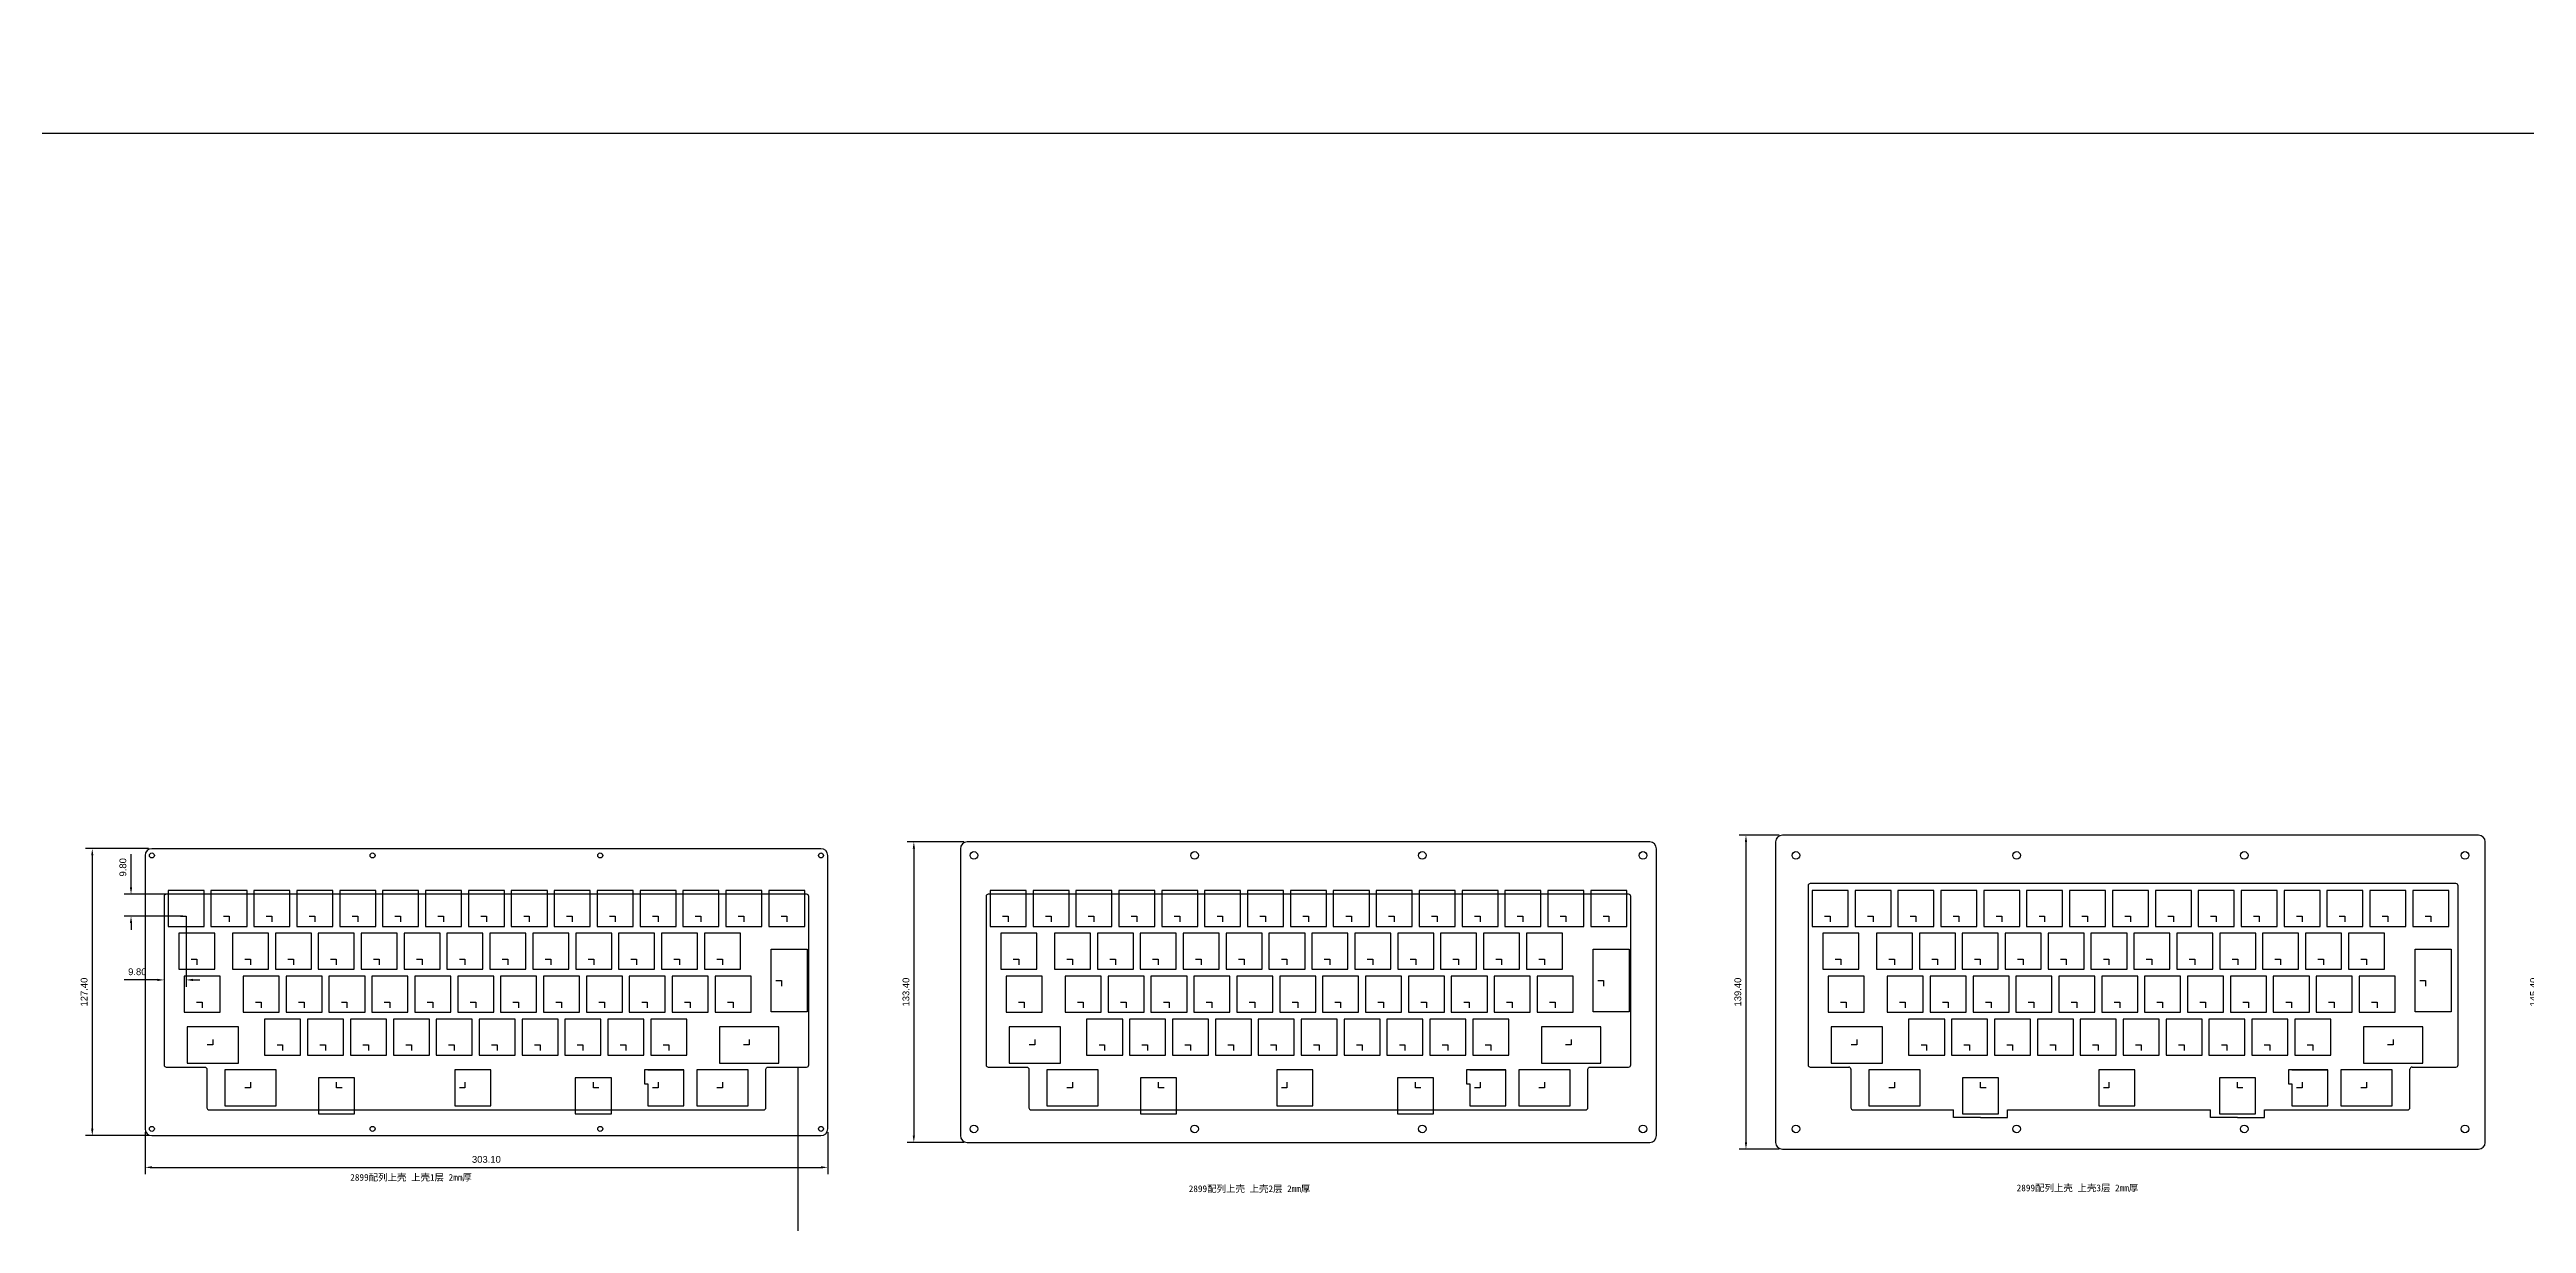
# Model space of a CAD drawing. Header units: millimetres. Extents: x -7565 to 5748, y -10126 to 3805.
# Drawn here: x -4769 to -3669, y -1923 to -1402 of the extents above; entities that cross this region are included whole.
import ezdxf

# ---------------------------------------------------------------- set-up
doc = ezdxf.new("R2010")
doc.units = ezdxf.units.MM
doc.layers.get('Defpoints').update_dxf_attribs({"color": 3})
doc.layers.add('View Port', color=1, linetype='Continuous', plot=False)
doc.styles.add('Notes', font='arial.ttf', dxfattribs={"height": 3})
doc.styles.get("Standard").update_dxf_attribs({"font": 'arial.ttf'})
doc.dimstyles.new('Civil-Metric', dxfattribs={"dimtxt": 3, "dimasz": 3, "dimexe": 3, "dimexo": 1.5, "dimgap": 2, "dimtad": 1, "dimzin": 3, "dimdsep": 46, "dimtxsty": 'Standard', "dimcen": 3, "dimazin": 2, "dimtfac": 1, "dimtofl": 0, "dimtmove": 0, "dimatfit": 3, "dimfxl": 1, "dimfrac": 1, "dimtolj": 1, "dimtzin": 0, "dimarcsym": 0})
doc.dimstyles.new('ISO-25', dxfattribs={"dimtxt": 2.5, "dimasz": 2.5, "dimexe": 1.25, "dimexo": 0.625, "dimtad": 1, "dimtxsty": 'Standard', "dimcen": 2.5, "dimadec": 0, "dimazin": 0, "dimtfac": 1, "dimtmove": 0, "dimatfit": 3, "dimfxl": 1, "dimarcsym": 0})

# ---------------------------------------------------------------- blocks, each defined once
blk = doc.blocks.new('*D64')
at = {"layer": 'Defpoints', "color": 0, "lineweight": -2, "transparency": 16777216}
for p, q in [((767, 537.5), (767, 579.8)), ((769.5, 578.5), (1066.9, 578.5)), ((1069.4, 537.5), (1069.4, 579.8)), ((-4724.8, -1756.8), (-4752.8, -1756.8)), ((-4749.8, -1759.8), (-4749.8, -1881.2)), ((-4724.8, -1884.2), (-4752.8, -1884.2))]:
    blk.add_line(p, q, dxfattribs=at)
at = {"layer": 'Defpoints', "color": 0, "transparency": 16777216}
for p in [(1069.4, 578.5), (767, 536.9), (1069.4, 536.9), (-4723.3, -1756.8), (-4749.8, -1884.2), (-4723.3, -1884.2)]:
    blk.add_point(p, dxfattribs=at)
for points in [[(769.5, 578.9), (769.5, 578.1), (767, 578.5)], [(1066.9, 578.9), (1066.9, 578.1), (1069.4, 578.5)], [(-4750.3, -1759.8), (-4749.3, -1759.8), (-4749.8, -1756.8)], [(-4750.3, -1881.2), (-4749.3, -1881.2), (-4749.8, -1884.2)]]:
    blk.add_solid(points, dxfattribs=at)
at = {"layer": 'Defpoints', "color": 0, "transparency": 16777216, "insert": (918.2, 580.6), "char_height": 2.5, "attachment_point": 5}
blk.add_mtext('302,34', dxfattribs=at)
at = {"layer": 'Defpoints', "color": 0, "transparency": 16777216, "insert": (-4753.4, -1820.5), "char_height": 3, "attachment_point": 5, "rotation": 90}
blk.add_mtext('\\A1;127.40', dxfattribs=at)
blk = doc.blocks.new('*D67')
at = {"layer": 'Defpoints', "color": 0, "lineweight": -2, "transparency": 16777216}
for p, q in [((-4362.8, -1753.8), (-4388, -1753.8)), ((-4385, -1756.8), (-4385, -1884.2)), ((-4362.8, -1887.2), (-4388, -1887.2))]:
    blk.add_line(p, q, dxfattribs=at)
at = {"layer": 'Defpoints', "color": 0, "transparency": 16777216}
for p in [(-4361.3, -1753.8), (-4385, -1887.2), (-4361.3, -1887.2)]:
    blk.add_point(p, dxfattribs=at)
for points in [[(-4385.5, -1756.8), (-4384.5, -1756.8), (-4385, -1753.8)], [(-4385.5, -1884.2), (-4384.5, -1884.2), (-4385, -1887.2)]]:
    blk.add_solid(points, dxfattribs=at)
at = {"layer": 'Defpoints', "color": 0, "transparency": 16777216, "insert": (-4388.5, -1820.5), "char_height": 3, "attachment_point": 5, "rotation": 90}
blk.add_mtext('\\A1;133.40', dxfattribs=at)
blk = doc.blocks.new('*D68')
at = {"layer": 'Defpoints', "color": 0, "lineweight": -2, "transparency": 16777216}
for p, q in [((-4000.8, -1750.8), (-4018.5, -1750.8)), ((-4015.5, -1753.8), (-4015.5, -1887.2)), ((-4000.8, -1890.2), (-4018.5, -1890.2)), ((-6875.7, -3207.1), (-6875.7, -3164.9)), ((-6873.2, -3166.1), (-6571.1, -3166.1)), ((-6568.6, -3207.1), (-6568.6, -3164.9))]:
    blk.add_line(p, q, dxfattribs=at)
at = {"layer": 'Defpoints', "color": 0, "transparency": 16777216}
for p in [(-3999.3, -1750.8), (-4015.5, -1890.2), (-3999.3, -1890.2), (-6568.6, -3166.1), (-6875.7, -3207.7), (-6568.6, -3207.7)]:
    blk.add_point(p, dxfattribs=at)
for points in [[(-4016, -1753.8), (-4015, -1753.8), (-4015.5, -1750.8)], [(-4016, -1887.2), (-4015, -1887.2), (-4015.5, -1890.2)], [(-6873.2, -3165.7), (-6873.2, -3166.6), (-6875.7, -3166.1)], [(-6571.1, -3165.7), (-6571.1, -3166.6), (-6568.6, -3166.1)]]:
    blk.add_solid(points, dxfattribs=at)
at = {"layer": 'Defpoints', "color": 0, "transparency": 16777216, "insert": (-4019.1, -1820.5), "char_height": 3, "attachment_point": 5, "rotation": 90}
blk.add_mtext('\\A1;139.40', dxfattribs=at)
at = {"layer": 'Defpoints', "color": 0, "transparency": 16777216, "insert": (-6722.1, -3164), "char_height": 2.5, "attachment_point": 5}
blk.add_mtext('307,1', dxfattribs=at)
blk = doc.blocks.new('*D71')
at = {"layer": 'Defpoints', "color": 0, "lineweight": -2, "transparency": 16777216}
for p, q in [((-3638.8, -1747.8), (-3665.3, -1747.8)), ((-3662.3, -1750.8), (-3662.3, -1890.2)), ((-3638.8, -1893.2), (-3665.3, -1893.2)), ((-6278.6, -3737.6), (-6278.6, -3695.4)), ((-5976.3, -3737.6), (-5976.3, -3695.4)), ((-6276.1, -3696.6), (-5978.8, -3696.6))]:
    blk.add_line(p, q, dxfattribs=at)
at = {"layer": 'Defpoints', "color": 0, "transparency": 16777216}
for p in [(-3637.3, -1747.8), (-3662.3, -1893.2), (-3637.3, -1893.2), (-5976.3, -3696.6), (-6278.6, -3738.2), (-5976.3, -3738.2)]:
    blk.add_point(p, dxfattribs=at)
for points in [[(-3662.8, -1750.8), (-3661.8, -1750.8), (-3662.3, -1747.8)], [(-3662.8, -1890.2), (-3661.8, -1890.2), (-3662.3, -1893.2)], [(-6276.1, -3696.2), (-6276.1, -3697.1), (-6278.6, -3696.6)], [(-5978.8, -3696.2), (-5978.8, -3697.1), (-5976.3, -3696.6)]]:
    blk.add_solid(points, dxfattribs=at)
at = {"layer": 'Defpoints', "color": 0, "transparency": 16777216, "insert": (-3665.8, -1820.5), "char_height": 3, "attachment_point": 5, "rotation": 90}
blk.add_mtext('\\A1;145.40', dxfattribs=at)
at = {"layer": 'Defpoints', "color": 0, "transparency": 16777216, "insert": (-6127.4, -3694.5), "char_height": 2.5, "attachment_point": 5}
blk.add_mtext('302,34', dxfattribs=at)
blk = doc.blocks.new('*D75')
at = {"layer": 'Defpoints', "color": 0, "lineweight": -2, "transparency": 16777216}
for p, q in [((-4732.6, -1774), (-4732.6, -1759.2)), ((-4709.6, -1777), (-4735.6, -1777)), ((-4709.6, -1786.8), (-4735.6, -1786.8)), ((-4732.6, -1789.8), (-4732.6, -1792.8))]:
    blk.add_line(p, q, dxfattribs=at)
at = {"layer": 'Defpoints', "color": 0, "transparency": 16777216}
for p in [(-4732.6, -1777), (-4708.1, -1777), (-4708.1, -1786.8)]:
    blk.add_point(p, dxfattribs=at)
for points in [[(-4733.1, -1774), (-4732.1, -1774), (-4732.6, -1777)], [(-4733.1, -1789.8), (-4732.1, -1789.8), (-4732.6, -1786.8)]]:
    blk.add_solid(points, dxfattribs=at)
at = {"layer": 'Defpoints', "color": 0, "transparency": 16777216, "insert": (-4736.2, -1765.1), "char_height": 3, "attachment_point": 5, "rotation": 90}
blk.add_mtext('\\A1;9.80', dxfattribs=at)
blk = doc.blocks.new('*D76')
at = {"layer": 'Defpoints', "color": 0, "lineweight": -2, "transparency": 16777216}
for p, q in [((-4717.9, -1788.3), (-4717.9, -1818.1)), ((-4708.1, -1788.3), (-4708.1, -1818.1)), ((-4720.9, -1815.1), (-4735.7, -1815.1)), ((-4705.1, -1815.1), (-4702.1, -1815.1))]:
    blk.add_line(p, q, dxfattribs=at)
at = {"layer": 'Defpoints', "color": 0, "transparency": 16777216}
for p in [(-4717.9, -1786.8), (-4708.1, -1786.8), (-4717.9, -1815.1)]:
    blk.add_point(p, dxfattribs=at)
for points in [[(-4720.9, -1814.6), (-4720.9, -1815.6), (-4717.9, -1815.1)], [(-4705.1, -1814.6), (-4705.1, -1815.6), (-4708.1, -1815.1)]]:
    blk.add_solid(points, dxfattribs=at)
at = {"layer": 'Defpoints', "color": 0, "transparency": 16777216, "insert": (-4729.8, -1811.5), "char_height": 3, "attachment_point": 5}
blk.add_mtext('\\A1;9.80', dxfattribs=at)
blk = doc.blocks.new('*D88')
at = {"layer": 'Defpoints', "color": 0, "lineweight": -2, "transparency": 16777216}
for p, q in [((-4726.3, -1882.7), (-4726.3, -1901.3)), ((-4423.2, -1882.7), (-4423.2, -1901.3)), ((-4723.3, -1898.3), (-4426.2, -1898.3))]:
    blk.add_line(p, q, dxfattribs=at)
at = {"layer": 'Defpoints', "color": 0, "transparency": 16777216}
for p in [(-4726.3, -1881.2), (-4423.2, -1881.2), (-4423.2, -1898.3)]:
    blk.add_point(p, dxfattribs=at)
for points in [[(-4723.3, -1897.8), (-4723.3, -1898.8), (-4726.3, -1898.3)], [(-4426.2, -1897.8), (-4426.2, -1898.8), (-4423.2, -1898.3)]]:
    blk.add_solid(points, dxfattribs=at)
at = {"layer": 'Defpoints', "color": 0, "transparency": 16777216, "insert": (-4574.8, -1894.8), "char_height": 3, "attachment_point": 5}
blk.add_mtext('\\A1;303.10', dxfattribs=at)

msp = doc.modelspace()

# ---------------------------------------------------------------- linework, layer by layer
for p, q in [((-3987.934, -1773.331), (-3987.934, -1852.781)), ((-3700.315, -1772.331), (-3986.934, -1772.331)), ((-3699.315, -1852.781), (-3699.315, -1773.331)), ((-3986.934, -1853.781), (-3969.884, -1853.781)), ((-3968.884, -1854.781), (-3968.884, -1871.831)), ((-3720.684, -1871.831), (-3720.684, -1854.781)), ((-3719.684, -1853.781), (-3700.315, -1853.781)), ((-3967.884, -1872.831), (-3923.309, -1872.831)), ((-3923.309, -1876.131), (-3923.309, -1872.831)), ((-3911.309, -1876.131), (-3923.309, -1876.131)), ((-3911.309, -1876.131), (-3899.309, -1876.131)), ((-3899.309, -1876.131), (-3899.309, -1872.831)), ((-3899.309, -1872.831), (-3809.309, -1872.831)), ((-3809.309, -1876.131), (-3809.309, -1872.831)), ((-3797.309, -1876.131), (-3809.309, -1876.131)), ((-3797.309, -1876.131), (-3785.309, -1876.131)), ((-3785.309, -1872.831), (-3721.684, -1872.831)), ((-3785.309, -1876.131), (-3785.309, -1872.831))]:
    msp.add_line(p, q)
msp.add_lwpolyline([(-5037.987, -1439.21), (-2070.065, -1439.21), (-2070.065, -2330.573), (-5037.987, -2330.573)], close=True)
for points in [[(-4726.334, -1759.831), (-4726.334, -1881.231, 0.41421356), (-4723.334, -1884.231), (-4426.234, -1884.231, 0.41421356), (-4423.234, -1881.231), (-4423.234, -1759.831, 0.41421356), (-4426.234, -1756.831), (-4723.334, -1756.831, 0.41421356)], [(-4055.234, -1884.231), (-4055.234, -1756.831, 0.41421356), (-4058.234, -1753.831), (-4361.334, -1753.831, 0.41421356), (-4364.334, -1756.831), (-4364.334, -1884.231, 0.41421356), (-4361.334, -1887.231), (-4058.234, -1887.231, 0.41421356)], [(-4002.334, -1753.831), (-4002.334, -1887.231, 0.41421356), (-3999.334, -1890.231), (-3690.234, -1890.231, 0.41421356), (-3687.234, -1887.231), (-3687.234, -1753.831, 0.41421356), (-3690.234, -1750.831), (-3999.334, -1750.831, 0.41421356)], [(-4450.684, -1854.781, -0.41421356), (-4449.684, -1853.781), (-4432.634, -1853.781, 0.41421356), (-4431.634, -1852.781), (-4431.634, -1778.031, 0.41421356), (-4432.634, -1777.031), (-4716.934, -1777.031, 0.41421356), (-4717.934, -1778.031), (-4717.934, -1852.781, 0.41421356), (-4716.934, -1853.781), (-4699.884, -1853.781, -0.41421356), (-4698.884, -1854.781), (-4698.884, -1871.831, 0.41421356), (-4697.884, -1872.831), (-4451.684, -1872.831, 0.41421356), (-4450.684, -1871.831)], [(-4085.684, -1854.781, -0.41421356), (-4084.684, -1853.781), (-4067.634, -1853.781, 0.41421356), (-4066.634, -1852.781), (-4066.634, -1778.031, 0.41421356), (-4067.634, -1777.031), (-4351.934, -1777.031, 0.41421356), (-4352.934, -1778.031), (-4352.934, -1852.781, 0.41421356), (-4351.934, -1853.781), (-4334.884, -1853.781, -0.41421356), (-4333.884, -1854.781), (-4333.884, -1871.831, 0.41421356), (-4332.884, -1872.831), (-4086.684, -1872.831, 0.41421356), (-4085.684, -1871.831)]]:
    msp.add_lwpolyline(points, format="xyb", close=True)
for centre, radius in [((-4723.334, -1759.831), 1.1), ((-4625.334, -1759.831), 1.1), ((-4524.234, -1759.831), 1.1), ((-4426.234, -1759.831), 1.1), ((-4358.334, -1759.831), 1.7), ((-4260.334, -1759.831), 1.7), ((-4159.234, -1759.831), 1.7), ((-4061.234, -1759.831), 1.7), ((-3993.334, -1759.831), 1.7), ((-3895.334, -1759.831), 1.7), ((-3794.234, -1759.831), 1.7), ((-3696.234, -1759.831), 1.7), ((-4723.334, -1881.231), 1.1), ((-4625.334, -1881.231), 1.1), ((-4524.234, -1881.231), 1.1), ((-4426.234, -1881.231), 1.1), ((-4358.334, -1881.231), 1.7), ((-4260.334, -1881.231), 1.7), ((-4159.234, -1881.231), 1.7), ((-4061.234, -1881.231), 1.7), ((-3993.334, -1881.231), 1.7), ((-3895.334, -1881.231), 1.7), ((-3794.234, -1881.231), 1.7), ((-3696.234, -1881.231), 1.7)]:
    msp.add_circle(centre, radius)
for centre, start, end in [((-3986.934, -1773.331), 90, 180), ((-3700.315, -1773.331), 0, 90), ((-3986.934, -1852.781), 180, 270), ((-3969.884, -1854.781), 0, 90), ((-3719.684, -1854.781), 90, 180), ((-3700.315, -1852.781), 270, 0), ((-3967.884, -1871.831), 180, 270), ((-3721.684, -1871.831), 270, 0)]:
    msp.add_arc(centre, 1, start, end)
at = {"layer": 'Defpoints'}
msp.add_line((-4436.396, -2052.781), (-4436.396, -1853.781), dxfattribs=at)
at = {"layer": 'View Port'}
for points in [[(-4700.134, -1791.331), (-4700.134, -1775.331), (-4716.134, -1775.331), (-4716.134, -1791.331)], [(-4681.084, -1791.331), (-4681.084, -1775.331), (-4697.084, -1775.331), (-4697.084, -1791.331)], [(-4662.034, -1791.331), (-4662.034, -1775.331), (-4678.034, -1775.331), (-4678.034, -1791.331)], [(-4642.984, -1791.331), (-4642.984, -1775.331), (-4658.984, -1775.331), (-4658.984, -1791.331)], [(-4623.934, -1791.331), (-4623.934, -1775.331), (-4639.934, -1775.331), (-4639.934, -1791.331)], [(-4604.884, -1791.331), (-4604.884, -1775.331), (-4620.884, -1775.331), (-4620.884, -1791.331)], [(-4585.834, -1791.331), (-4585.834, -1775.331), (-4601.834, -1775.331), (-4601.834, -1791.331)], [(-4566.784, -1791.331), (-4566.784, -1775.331), (-4582.784, -1775.331), (-4582.784, -1791.331)], [(-4547.734, -1791.331), (-4547.734, -1775.331), (-4563.734, -1775.331), (-4563.734, -1791.331)], [(-4528.684, -1791.331), (-4528.684, -1775.331), (-4544.684, -1775.331), (-4544.684, -1791.331)], [(-4509.634, -1791.331), (-4509.634, -1775.331), (-4525.634, -1775.331), (-4525.634, -1791.331)], [(-4490.584, -1791.331), (-4490.584, -1775.331), (-4506.584, -1775.331), (-4506.584, -1791.331)], [(-4471.534, -1791.331), (-4471.534, -1775.331), (-4487.534, -1775.331), (-4487.534, -1791.331)], [(-4452.484, -1791.331), (-4452.484, -1775.331), (-4468.484, -1775.331), (-4468.484, -1791.331)], [(-4433.434, -1791.331), (-4433.434, -1775.331), (-4449.434, -1775.331), (-4449.434, -1791.331)], [(-4335.134, -1791.331), (-4335.134, -1775.331), (-4351.134, -1775.331), (-4351.134, -1791.331)], [(-4316.084, -1791.331), (-4316.084, -1775.331), (-4332.084, -1775.331), (-4332.084, -1791.331)], [(-4297.034, -1791.331), (-4297.034, -1775.331), (-4313.034, -1775.331), (-4313.034, -1791.331)], [(-4277.984, -1791.331), (-4277.984, -1775.331), (-4293.984, -1775.331), (-4293.984, -1791.331)], [(-4258.934, -1791.331), (-4258.934, -1775.331), (-4274.934, -1775.331), (-4274.934, -1791.331)], [(-4239.884, -1791.331), (-4239.884, -1775.331), (-4255.884, -1775.331), (-4255.884, -1791.331)], [(-4220.834, -1791.331), (-4220.834, -1775.331), (-4236.834, -1775.331), (-4236.834, -1791.331)], [(-4201.784, -1791.331), (-4201.784, -1775.331), (-4217.784, -1775.331), (-4217.784, -1791.331)], [(-4182.734, -1791.331), (-4182.734, -1775.331), (-4198.734, -1775.331), (-4198.734, -1791.331)], [(-4163.684, -1791.331), (-4163.684, -1775.331), (-4179.684, -1775.331), (-4179.684, -1791.331)], [(-4144.634, -1791.331), (-4144.634, -1775.331), (-4160.634, -1775.331), (-4160.634, -1791.331)], [(-4125.584, -1791.331), (-4125.584, -1775.331), (-4141.584, -1775.331), (-4141.584, -1791.331)], [(-4106.534, -1791.331), (-4106.534, -1775.331), (-4122.534, -1775.331), (-4122.534, -1791.331)], [(-4087.484, -1791.331), (-4087.484, -1775.331), (-4103.484, -1775.331), (-4103.484, -1791.331)], [(-4068.434, -1791.331), (-4068.434, -1775.331), (-4084.434, -1775.331), (-4084.434, -1791.331)], [(-3970.134, -1791.331), (-3970.134, -1775.331), (-3986.134, -1775.331), (-3986.134, -1791.331)], [(-3951.084, -1791.331), (-3951.084, -1775.331), (-3967.084, -1775.331), (-3967.084, -1791.331)], [(-3932.034, -1791.331), (-3932.034, -1775.331), (-3948.034, -1775.331), (-3948.034, -1791.331)], [(-3912.984, -1791.331), (-3912.984, -1775.331), (-3928.984, -1775.331), (-3928.984, -1791.331)], [(-3893.934, -1791.331), (-3893.934, -1775.331), (-3909.934, -1775.331), (-3909.934, -1791.331)], [(-3874.884, -1791.331), (-3874.884, -1775.331), (-3890.884, -1775.331), (-3890.884, -1791.331)], [(-3855.834, -1791.331), (-3855.834, -1775.331), (-3871.834, -1775.331), (-3871.834, -1791.331)], [(-3836.784, -1791.331), (-3836.784, -1775.331), (-3852.784, -1775.331), (-3852.784, -1791.331)], [(-3817.734, -1791.331), (-3817.734, -1775.331), (-3833.734, -1775.331), (-3833.734, -1791.331)], [(-3798.684, -1791.331), (-3798.684, -1775.331), (-3814.684, -1775.331), (-3814.684, -1791.331)], [(-3779.634, -1791.331), (-3779.634, -1775.331), (-3795.634, -1775.331), (-3795.634, -1791.331)], [(-3760.584, -1791.331), (-3760.584, -1775.331), (-3776.584, -1775.331), (-3776.584, -1791.331)], [(-3741.534, -1791.331), (-3741.534, -1775.331), (-3757.534, -1775.331), (-3757.534, -1791.331)], [(-3722.484, -1791.331), (-3722.484, -1775.331), (-3738.484, -1775.331), (-3738.484, -1791.331)], [(-3703.434, -1791.331), (-3703.434, -1775.331), (-3719.434, -1775.331), (-3719.434, -1791.331)], [(-4695.371, -1810.381), (-4695.371, -1794.381), (-4711.371, -1794.381), (-4711.371, -1810.381)], [(-4671.559, -1810.381), (-4671.559, -1794.381), (-4687.559, -1794.381), (-4687.559, -1810.381)], [(-4652.509, -1810.381), (-4652.509, -1794.381), (-4668.509, -1794.381), (-4668.509, -1810.381)], [(-4633.459, -1810.381), (-4633.459, -1794.381), (-4649.459, -1794.381), (-4649.459, -1810.381)], [(-4614.409, -1810.381), (-4614.409, -1794.381), (-4630.409, -1794.381), (-4630.409, -1810.381)], [(-4595.359, -1810.381), (-4595.359, -1794.381), (-4611.359, -1794.381), (-4611.359, -1810.381)], [(-4576.309, -1810.381), (-4576.309, -1794.381), (-4592.309, -1794.381), (-4592.309, -1810.381)], [(-4557.259, -1810.381), (-4557.259, -1794.381), (-4573.259, -1794.381), (-4573.259, -1810.381)], [(-4538.209, -1810.381), (-4538.209, -1794.381), (-4554.209, -1794.381), (-4554.209, -1810.381)], [(-4519.159, -1810.381), (-4519.159, -1794.381), (-4535.159, -1794.381), (-4535.159, -1810.381)], [(-4500.109, -1810.381), (-4500.109, -1794.381), (-4516.109, -1794.381), (-4516.109, -1810.381)], [(-4481.059, -1810.381), (-4481.059, -1794.381), (-4497.059, -1794.381), (-4497.059, -1810.381)], [(-4462.009, -1810.381), (-4462.009, -1794.381), (-4478.009, -1794.381), (-4478.009, -1810.381)], [(-4432.315, -1807.406), (-4432.315, -1823.406), (-4432.315, -1829.331), (-4443.815, -1829.331), (-4448.315, -1829.331), (-4448.315, -1823.406), (-4448.315, -1807.406), (-4448.315, -1801.481), (-4443.815, -1801.481), (-4432.315, -1801.481)], [(-4330.371, -1810.381), (-4330.371, -1794.381), (-4346.371, -1794.381), (-4346.371, -1810.381)], [(-4306.559, -1810.381), (-4306.559, -1794.381), (-4322.559, -1794.381), (-4322.559, -1810.381)], [(-4287.509, -1810.381), (-4287.509, -1794.381), (-4303.509, -1794.381), (-4303.509, -1810.381)], [(-4268.459, -1810.381), (-4268.459, -1794.381), (-4284.459, -1794.381), (-4284.459, -1810.381)], [(-4249.409, -1810.381), (-4249.409, -1794.381), (-4265.409, -1794.381), (-4265.409, -1810.381)], [(-4230.359, -1810.381), (-4230.359, -1794.381), (-4246.359, -1794.381), (-4246.359, -1810.381)], [(-4211.309, -1810.381), (-4211.309, -1794.381), (-4227.309, -1794.381), (-4227.309, -1810.381)], [(-4192.259, -1810.381), (-4192.259, -1794.381), (-4208.259, -1794.381), (-4208.259, -1810.381)], [(-4173.209, -1810.381), (-4173.209, -1794.381), (-4189.209, -1794.381), (-4189.209, -1810.381)], [(-4154.159, -1810.381), (-4154.159, -1794.381), (-4170.159, -1794.381), (-4170.159, -1810.381)], [(-4135.109, -1810.381), (-4135.109, -1794.381), (-4151.109, -1794.381), (-4151.109, -1810.381)], [(-4116.059, -1810.381), (-4116.059, -1794.381), (-4132.059, -1794.381), (-4132.059, -1810.381)], [(-4097.009, -1810.381), (-4097.009, -1794.381), (-4113.009, -1794.381), (-4113.009, -1810.381)], [(-4067.315, -1807.406), (-4067.315, -1823.406), (-4067.315, -1829.331), (-4078.815, -1829.331), (-4083.315, -1829.331), (-4083.315, -1823.406), (-4083.315, -1807.406), (-4083.315, -1801.481), (-4078.815, -1801.481), (-4067.315, -1801.481)], [(-3965.371, -1810.381), (-3965.371, -1794.381), (-3981.371, -1794.381), (-3981.371, -1810.381)], [(-3941.559, -1810.381), (-3941.559, -1794.381), (-3957.559, -1794.381), (-3957.559, -1810.381)], [(-3922.509, -1810.381), (-3922.509, -1794.381), (-3938.509, -1794.381), (-3938.509, -1810.381)], [(-3903.459, -1810.381), (-3903.459, -1794.381), (-3919.459, -1794.381), (-3919.459, -1810.381)], [(-3884.409, -1810.381), (-3884.409, -1794.381), (-3900.409, -1794.381), (-3900.409, -1810.381)], [(-3865.359, -1810.381), (-3865.359, -1794.381), (-3881.359, -1794.381), (-3881.359, -1810.381)], [(-3846.309, -1810.381), (-3846.309, -1794.381), (-3862.309, -1794.381), (-3862.309, -1810.381)], [(-3827.259, -1810.381), (-3827.259, -1794.381), (-3843.259, -1794.381), (-3843.259, -1810.381)], [(-3808.209, -1810.381), (-3808.209, -1794.381), (-3824.209, -1794.381), (-3824.209, -1810.381)], [(-3789.159, -1810.381), (-3789.159, -1794.381), (-3805.159, -1794.381), (-3805.159, -1810.381)], [(-3770.109, -1810.381), (-3770.109, -1794.381), (-3786.109, -1794.381), (-3786.109, -1810.381)], [(-3751.059, -1810.381), (-3751.059, -1794.381), (-3767.059, -1794.381), (-3767.059, -1810.381)], [(-3732.009, -1810.381), (-3732.009, -1794.381), (-3748.009, -1794.381), (-3748.009, -1810.381)], [(-3702.315, -1807.406), (-3702.315, -1823.406), (-3702.315, -1829.331), (-3713.815, -1829.331), (-3718.315, -1829.331), (-3718.315, -1823.406), (-3718.315, -1807.406), (-3718.315, -1801.481), (-3713.815, -1801.481), (-3702.315, -1801.481)], [(-4692.99, -1829.431), (-4692.99, -1813.431), (-4708.99, -1813.431), (-4708.99, -1829.431)], [(-4666.796, -1829.431), (-4666.796, -1813.431), (-4682.796, -1813.431), (-4682.796, -1829.431)], [(-4647.746, -1829.431), (-4647.746, -1813.431), (-4663.746, -1813.431), (-4663.746, -1829.431)], [(-4628.696, -1829.431), (-4628.696, -1813.431), (-4644.696, -1813.431), (-4644.696, -1829.431)], [(-4609.646, -1829.431), (-4609.646, -1813.431), (-4625.646, -1813.431), (-4625.646, -1829.431)], [(-4590.596, -1829.431), (-4590.596, -1813.431), (-4606.596, -1813.431), (-4606.596, -1829.431)], [(-4571.546, -1829.431), (-4571.546, -1813.431), (-4587.546, -1813.431), (-4587.546, -1829.431)], [(-4552.496, -1829.431), (-4552.496, -1813.431), (-4568.496, -1813.431), (-4568.496, -1829.431)], [(-4533.446, -1829.431), (-4533.446, -1813.431), (-4549.446, -1813.431), (-4549.446, -1829.431)], [(-4514.396, -1829.431), (-4514.396, -1813.431), (-4530.396, -1813.431), (-4530.396, -1829.431)], [(-4495.346, -1829.431), (-4495.346, -1813.431), (-4511.346, -1813.431), (-4511.346, -1829.431)], [(-4476.296, -1829.431), (-4476.296, -1813.431), (-4492.296, -1813.431), (-4492.296, -1829.431)], [(-4457.246, -1829.431), (-4457.246, -1813.431), (-4473.246, -1813.431), (-4473.246, -1829.431)], [(-4327.99, -1829.431), (-4327.99, -1813.431), (-4343.99, -1813.431), (-4343.99, -1829.431)], [(-4301.796, -1829.431), (-4301.796, -1813.431), (-4317.796, -1813.431), (-4317.796, -1829.431)], [(-4282.746, -1829.431), (-4282.746, -1813.431), (-4298.746, -1813.431), (-4298.746, -1829.431)], [(-4263.696, -1829.431), (-4263.696, -1813.431), (-4279.696, -1813.431), (-4279.696, -1829.431)], [(-4244.646, -1829.431), (-4244.646, -1813.431), (-4260.646, -1813.431), (-4260.646, -1829.431)], [(-4225.596, -1829.431), (-4225.596, -1813.431), (-4241.596, -1813.431), (-4241.596, -1829.431)], [(-4206.546, -1829.431), (-4206.546, -1813.431), (-4222.546, -1813.431), (-4222.546, -1829.431)], [(-4187.496, -1829.431), (-4187.496, -1813.431), (-4203.496, -1813.431), (-4203.496, -1829.431)], [(-4168.446, -1829.431), (-4168.446, -1813.431), (-4184.446, -1813.431), (-4184.446, -1829.431)], [(-4149.396, -1829.431), (-4149.396, -1813.431), (-4165.396, -1813.431), (-4165.396, -1829.431)], [(-4130.346, -1829.431), (-4130.346, -1813.431), (-4146.346, -1813.431), (-4146.346, -1829.431)], [(-4111.296, -1829.431), (-4111.296, -1813.431), (-4127.296, -1813.431), (-4127.296, -1829.431)], [(-4092.246, -1829.431), (-4092.246, -1813.431), (-4108.246, -1813.431), (-4108.246, -1829.431)], [(-3962.99, -1829.431), (-3962.99, -1813.431), (-3978.99, -1813.431), (-3978.99, -1829.431)], [(-3936.796, -1829.431), (-3936.796, -1813.431), (-3952.796, -1813.431), (-3952.796, -1829.431)], [(-3917.746, -1829.431), (-3917.746, -1813.431), (-3933.746, -1813.431), (-3933.746, -1829.431)], [(-3898.696, -1829.431), (-3898.696, -1813.431), (-3914.696, -1813.431), (-3914.696, -1829.431)], [(-3879.646, -1829.431), (-3879.646, -1813.431), (-3895.646, -1813.431), (-3895.646, -1829.431)], [(-3860.596, -1829.431), (-3860.596, -1813.431), (-3876.596, -1813.431), (-3876.596, -1829.431)], [(-3841.546, -1829.431), (-3841.546, -1813.431), (-3857.546, -1813.431), (-3857.546, -1829.431)], [(-3822.496, -1829.431), (-3822.496, -1813.431), (-3838.496, -1813.431), (-3838.496, -1829.431)], [(-3803.446, -1829.431), (-3803.446, -1813.431), (-3819.446, -1813.431), (-3819.446, -1829.431)], [(-3784.396, -1829.431), (-3784.396, -1813.431), (-3800.396, -1813.431), (-3800.396, -1829.431)], [(-3765.346, -1829.431), (-3765.346, -1813.431), (-3781.346, -1813.431), (-3781.346, -1829.431)], [(-3746.296, -1829.431), (-3746.296, -1813.431), (-3762.296, -1813.431), (-3762.296, -1829.431)], [(-3727.246, -1829.431), (-3727.246, -1813.431), (-3743.246, -1813.431), (-3743.246, -1829.431)], [(-4707.627, -1851.981), (-4684.827, -1851.981), (-4684.827, -1835.981), (-4707.627, -1835.981)], [(-4657.271, -1848.481), (-4657.271, -1832.481), (-4673.271, -1832.481), (-4673.271, -1848.481)], [(-4638.221, -1848.481), (-4638.221, -1832.481), (-4654.221, -1832.481), (-4654.221, -1848.481)], [(-4619.171, -1848.481), (-4619.171, -1832.481), (-4635.171, -1832.481), (-4635.171, -1848.481)], [(-4600.121, -1848.481), (-4600.121, -1832.481), (-4616.121, -1832.481), (-4616.121, -1848.481)], [(-4581.071, -1848.481), (-4581.071, -1832.481), (-4597.071, -1832.481), (-4597.071, -1848.481)], [(-4562.021, -1848.481), (-4562.021, -1832.481), (-4578.021, -1832.481), (-4578.021, -1848.481)], [(-4542.971, -1848.481), (-4542.971, -1832.481), (-4558.971, -1832.481), (-4558.971, -1848.481)], [(-4523.921, -1848.481), (-4523.921, -1832.481), (-4539.921, -1832.481), (-4539.921, -1848.481)], [(-4504.871, -1848.481), (-4504.871, -1832.481), (-4520.871, -1832.481), (-4520.871, -1848.481)], [(-4485.821, -1848.481), (-4485.821, -1832.481), (-4501.821, -1832.481), (-4501.821, -1848.481)], [(-4471.302, -1851.981), (-4444.902, -1851.981), (-4444.902, -1835.981), (-4471.302, -1835.981)], [(-4342.627, -1851.981), (-4319.827, -1851.981), (-4319.827, -1835.981), (-4342.627, -1835.981)], [(-4292.271, -1848.481), (-4292.271, -1832.481), (-4308.271, -1832.481), (-4308.271, -1848.481)], [(-4273.221, -1848.481), (-4273.221, -1832.481), (-4289.221, -1832.481), (-4289.221, -1848.481)], [(-4254.171, -1848.481), (-4254.171, -1832.481), (-4270.171, -1832.481), (-4270.171, -1848.481)], [(-4235.121, -1848.481), (-4235.121, -1832.481), (-4251.121, -1832.481), (-4251.121, -1848.481)], [(-4216.071, -1848.481), (-4216.071, -1832.481), (-4232.071, -1832.481), (-4232.071, -1848.481)], [(-4197.021, -1848.481), (-4197.021, -1832.481), (-4213.021, -1832.481), (-4213.021, -1848.481)], [(-4177.971, -1848.481), (-4177.971, -1832.481), (-4193.971, -1832.481), (-4193.971, -1848.481)], [(-4158.921, -1848.481), (-4158.921, -1832.481), (-4174.921, -1832.481), (-4174.921, -1848.481)], [(-4139.871, -1848.481), (-4139.871, -1832.481), (-4155.871, -1832.481), (-4155.871, -1848.481)], [(-4120.821, -1848.481), (-4120.821, -1832.481), (-4136.821, -1832.481), (-4136.821, -1848.481)], [(-4106.302, -1851.981), (-4079.902, -1851.981), (-4079.902, -1835.981), (-4106.302, -1835.981)], [(-3977.627, -1851.981), (-3954.827, -1851.981), (-3954.827, -1835.981), (-3977.627, -1835.981)], [(-3927.271, -1848.481), (-3927.271, -1832.481), (-3943.271, -1832.481), (-3943.271, -1848.481)], [(-3908.221, -1848.481), (-3908.221, -1832.481), (-3924.221, -1832.481), (-3924.221, -1848.481)], [(-3889.171, -1848.481), (-3889.171, -1832.481), (-3905.171, -1832.481), (-3905.171, -1848.481)], [(-3870.121, -1848.481), (-3870.121, -1832.481), (-3886.121, -1832.481), (-3886.121, -1848.481)], [(-3851.071, -1848.481), (-3851.071, -1832.481), (-3867.071, -1832.481), (-3867.071, -1848.481)], [(-3832.021, -1848.481), (-3832.021, -1832.481), (-3848.021, -1832.481), (-3848.021, -1848.481)], [(-3812.971, -1848.481), (-3812.971, -1832.481), (-3828.971, -1832.481), (-3828.971, -1848.481)], [(-3793.921, -1848.481), (-3793.921, -1832.481), (-3809.921, -1832.481), (-3809.921, -1848.481)], [(-3774.871, -1848.481), (-3774.871, -1832.481), (-3790.871, -1832.481), (-3790.871, -1848.481)], [(-3755.821, -1848.481), (-3755.821, -1832.481), (-3771.821, -1832.481), (-3771.821, -1848.481)], [(-3741.302, -1851.981), (-3714.902, -1851.981), (-3714.902, -1835.981), (-3741.302, -1835.981)], [(-4690.959, -1871.031), (-4668.159, -1871.031), (-4668.159, -1855.031), (-4690.959, -1855.031)], [(-4649.309, -1858.531), (-4649.309, -1874.531), (-4633.309, -1874.531), (-4633.309, -1858.531)], [(-4588.809, -1871.031), (-4572.809, -1871.031), (-4572.809, -1855.031), (-4588.809, -1855.031)], [(-4535.309, -1858.531), (-4535.309, -1874.531), (-4519.309, -1874.531), (-4519.309, -1858.531)], [(-4481.409, -1871.031), (-4458.609, -1871.031), (-4458.609, -1855.031), (-4481.409, -1855.031)], [(-4325.959, -1871.031), (-4303.159, -1871.031), (-4303.159, -1855.031), (-4325.959, -1855.031)], [(-4284.309, -1858.531), (-4284.309, -1874.531), (-4268.309, -1874.531), (-4268.309, -1858.531)], [(-4223.809, -1871.031), (-4207.809, -1871.031), (-4207.809, -1855.031), (-4223.809, -1855.031)], [(-4170.309, -1858.531), (-4170.309, -1874.531), (-4154.309, -1874.531), (-4154.309, -1858.531)], [(-4116.409, -1871.031), (-4093.609, -1871.031), (-4093.609, -1855.031), (-4116.409, -1855.031)], [(-3960.959, -1871.031), (-3938.159, -1871.031), (-3938.159, -1855.031), (-3960.959, -1855.031)], [(-3919.309, -1858.531), (-3919.309, -1874.531), (-3903.309, -1874.531), (-3903.309, -1858.531)], [(-3858.809, -1871.031), (-3842.809, -1871.031), (-3842.809, -1855.031), (-3858.809, -1855.031)], [(-3805.309, -1858.531), (-3805.309, -1874.531), (-3789.309, -1874.531), (-3789.309, -1858.531)], [(-3751.409, -1871.031), (-3728.609, -1871.031), (-3728.609, -1855.031), (-3751.409, -1855.031)]]:
    msp.add_lwpolyline(points, close=True, dxfattribs=at)
for points in [[(-4710.634, -1786.831), (-4708.134, -1786.831), (-4708.134, -1789.331)], [(-4691.584, -1786.831), (-4689.084, -1786.831), (-4689.084, -1789.331)], [(-4672.534, -1786.831), (-4670.034, -1786.831), (-4670.034, -1789.331)], [(-4653.484, -1786.831), (-4650.984, -1786.831), (-4650.984, -1789.331)], [(-4634.434, -1786.831), (-4631.934, -1786.831), (-4631.934, -1789.331)], [(-4615.384, -1786.831), (-4612.884, -1786.831), (-4612.884, -1789.331)], [(-4596.334, -1786.831), (-4593.834, -1786.831), (-4593.834, -1789.331)], [(-4577.284, -1786.831), (-4574.784, -1786.831), (-4574.784, -1789.331)], [(-4558.234, -1786.831), (-4555.734, -1786.831), (-4555.734, -1789.331)], [(-4539.184, -1786.831), (-4536.684, -1786.831), (-4536.684, -1789.331)], [(-4520.134, -1786.831), (-4517.634, -1786.831), (-4517.634, -1789.331)], [(-4501.084, -1786.831), (-4498.584, -1786.831), (-4498.584, -1789.331)], [(-4482.034, -1786.831), (-4479.534, -1786.831), (-4479.534, -1789.331)], [(-4462.984, -1786.831), (-4460.484, -1786.831), (-4460.484, -1789.331)], [(-4443.934, -1786.831), (-4441.434, -1786.831), (-4441.434, -1789.331)], [(-4345.634, -1786.831), (-4343.134, -1786.831), (-4343.134, -1789.331)], [(-4326.584, -1786.831), (-4324.084, -1786.831), (-4324.084, -1789.331)], [(-4307.534, -1786.831), (-4305.034, -1786.831), (-4305.034, -1789.331)], [(-4288.484, -1786.831), (-4285.984, -1786.831), (-4285.984, -1789.331)], [(-4269.434, -1786.831), (-4266.934, -1786.831), (-4266.934, -1789.331)], [(-4250.384, -1786.831), (-4247.884, -1786.831), (-4247.884, -1789.331)], [(-4231.334, -1786.831), (-4228.834, -1786.831), (-4228.834, -1789.331)], [(-4212.284, -1786.831), (-4209.784, -1786.831), (-4209.784, -1789.331)], [(-4193.234, -1786.831), (-4190.734, -1786.831), (-4190.734, -1789.331)], [(-4174.184, -1786.831), (-4171.684, -1786.831), (-4171.684, -1789.331)], [(-4155.134, -1786.831), (-4152.634, -1786.831), (-4152.634, -1789.331)], [(-4136.084, -1786.831), (-4133.584, -1786.831), (-4133.584, -1789.331)], [(-4117.034, -1786.831), (-4114.534, -1786.831), (-4114.534, -1789.331)], [(-4097.984, -1786.831), (-4095.484, -1786.831), (-4095.484, -1789.331)], [(-4078.934, -1786.831), (-4076.434, -1786.831), (-4076.434, -1789.331)], [(-3980.634, -1786.831), (-3978.134, -1786.831), (-3978.134, -1789.331)], [(-3961.584, -1786.831), (-3959.084, -1786.831), (-3959.084, -1789.331)], [(-3942.534, -1786.831), (-3940.034, -1786.831), (-3940.034, -1789.331)], [(-3923.484, -1786.831), (-3920.984, -1786.831), (-3920.984, -1789.331)], [(-3904.434, -1786.831), (-3901.934, -1786.831), (-3901.934, -1789.331)], [(-3885.384, -1786.831), (-3882.884, -1786.831), (-3882.884, -1789.331)], [(-3866.334, -1786.831), (-3863.834, -1786.831), (-3863.834, -1789.331)], [(-3847.284, -1786.831), (-3844.784, -1786.831), (-3844.784, -1789.331)], [(-3828.234, -1786.831), (-3825.734, -1786.831), (-3825.734, -1789.331)], [(-3809.184, -1786.831), (-3806.684, -1786.831), (-3806.684, -1789.331)], [(-3790.134, -1786.831), (-3787.634, -1786.831), (-3787.634, -1789.331)], [(-3771.084, -1786.831), (-3768.584, -1786.831), (-3768.584, -1789.331)], [(-3752.034, -1786.831), (-3749.534, -1786.831), (-3749.534, -1789.331)], [(-3732.984, -1786.831), (-3730.484, -1786.831), (-3730.484, -1789.331)], [(-3713.934, -1786.831), (-3711.434, -1786.831), (-3711.434, -1789.331)], [(-4705.871, -1805.881), (-4703.371, -1805.881), (-4703.371, -1808.381)], [(-4682.059, -1805.881), (-4679.559, -1805.881), (-4679.559, -1808.381)], [(-4663.009, -1805.881), (-4660.509, -1805.881), (-4660.509, -1808.381)], [(-4643.959, -1805.881), (-4641.459, -1805.881), (-4641.459, -1808.381)], [(-4624.909, -1805.881), (-4622.409, -1805.881), (-4622.409, -1808.381)], [(-4605.859, -1805.881), (-4603.359, -1805.881), (-4603.359, -1808.381)], [(-4586.809, -1805.881), (-4584.309, -1805.881), (-4584.309, -1808.381)], [(-4567.759, -1805.881), (-4565.259, -1805.881), (-4565.259, -1808.381)], [(-4548.709, -1805.881), (-4546.209, -1805.881), (-4546.209, -1808.381)], [(-4529.659, -1805.881), (-4527.159, -1805.881), (-4527.159, -1808.381)], [(-4510.609, -1805.881), (-4508.109, -1805.881), (-4508.109, -1808.381)], [(-4491.559, -1805.881), (-4489.059, -1805.881), (-4489.059, -1808.381)], [(-4472.509, -1805.881), (-4470.009, -1805.881), (-4470.009, -1808.381)], [(-4340.871, -1805.881), (-4338.371, -1805.881), (-4338.371, -1808.381)], [(-4317.059, -1805.881), (-4314.559, -1805.881), (-4314.559, -1808.381)], [(-4298.009, -1805.881), (-4295.509, -1805.881), (-4295.509, -1808.381)], [(-4278.959, -1805.881), (-4276.459, -1805.881), (-4276.459, -1808.381)], [(-4259.909, -1805.881), (-4257.409, -1805.881), (-4257.409, -1808.381)], [(-4240.859, -1805.881), (-4238.359, -1805.881), (-4238.359, -1808.381)], [(-4221.809, -1805.881), (-4219.309, -1805.881), (-4219.309, -1808.381)], [(-4202.759, -1805.881), (-4200.259, -1805.881), (-4200.259, -1808.381)], [(-4183.709, -1805.881), (-4181.209, -1805.881), (-4181.209, -1808.381)], [(-4164.659, -1805.881), (-4162.159, -1805.881), (-4162.159, -1808.381)], [(-4145.609, -1805.881), (-4143.109, -1805.881), (-4143.109, -1808.381)], [(-4126.559, -1805.881), (-4124.059, -1805.881), (-4124.059, -1808.381)], [(-4107.509, -1805.881), (-4105.009, -1805.881), (-4105.009, -1808.381)], [(-3975.871, -1805.881), (-3973.371, -1805.881), (-3973.371, -1808.381)], [(-3952.059, -1805.881), (-3949.559, -1805.881), (-3949.559, -1808.381)], [(-3933.009, -1805.881), (-3930.509, -1805.881), (-3930.509, -1808.381)], [(-3913.959, -1805.881), (-3911.459, -1805.881), (-3911.459, -1808.381)], [(-3894.909, -1805.881), (-3892.409, -1805.881), (-3892.409, -1808.381)], [(-3875.859, -1805.881), (-3873.359, -1805.881), (-3873.359, -1808.381)], [(-3856.809, -1805.881), (-3854.309, -1805.881), (-3854.309, -1808.381)], [(-3837.759, -1805.881), (-3835.259, -1805.881), (-3835.259, -1808.381)], [(-3818.709, -1805.881), (-3816.209, -1805.881), (-3816.209, -1808.381)], [(-3799.659, -1805.881), (-3797.159, -1805.881), (-3797.159, -1808.381)], [(-3780.609, -1805.881), (-3778.109, -1805.881), (-3778.109, -1808.381)], [(-3761.559, -1805.881), (-3759.059, -1805.881), (-3759.059, -1808.381)], [(-3742.509, -1805.881), (-3740.009, -1805.881), (-3740.009, -1808.381)], [(-4703.49, -1824.931), (-4700.99, -1824.931), (-4700.99, -1827.431)], [(-4677.296, -1824.931), (-4674.796, -1824.931), (-4674.796, -1827.431)], [(-4658.246, -1824.931), (-4655.746, -1824.931), (-4655.746, -1827.431)], [(-4639.196, -1824.931), (-4636.696, -1824.931), (-4636.696, -1827.431)], [(-4620.146, -1824.931), (-4617.646, -1824.931), (-4617.646, -1827.431)], [(-4601.096, -1824.931), (-4598.596, -1824.931), (-4598.596, -1827.431)], [(-4582.046, -1824.931), (-4579.546, -1824.931), (-4579.546, -1827.431)], [(-4562.996, -1824.931), (-4560.496, -1824.931), (-4560.496, -1827.431)], [(-4543.946, -1824.931), (-4541.446, -1824.931), (-4541.446, -1827.431)], [(-4524.896, -1824.931), (-4522.396, -1824.931), (-4522.396, -1827.431)], [(-4505.846, -1824.931), (-4503.346, -1824.931), (-4503.346, -1827.431)], [(-4486.796, -1824.931), (-4484.296, -1824.931), (-4484.296, -1827.431)], [(-4467.746, -1824.931), (-4465.246, -1824.931), (-4465.246, -1827.431)], [(-4446.315, -1815.406), (-4443.815, -1815.406), (-4443.815, -1817.906)], [(-4338.49, -1824.931), (-4335.99, -1824.931), (-4335.99, -1827.431)], [(-4312.296, -1824.931), (-4309.796, -1824.931), (-4309.796, -1827.431)], [(-4293.246, -1824.931), (-4290.746, -1824.931), (-4290.746, -1827.431)], [(-4274.196, -1824.931), (-4271.696, -1824.931), (-4271.696, -1827.431)], [(-4255.146, -1824.931), (-4252.646, -1824.931), (-4252.646, -1827.431)], [(-4236.096, -1824.931), (-4233.596, -1824.931), (-4233.596, -1827.431)], [(-4217.046, -1824.931), (-4214.546, -1824.931), (-4214.546, -1827.431)], [(-4197.996, -1824.931), (-4195.496, -1824.931), (-4195.496, -1827.431)], [(-4178.946, -1824.931), (-4176.446, -1824.931), (-4176.446, -1827.431)], [(-4159.896, -1824.931), (-4157.396, -1824.931), (-4157.396, -1827.431)], [(-4140.846, -1824.931), (-4138.346, -1824.931), (-4138.346, -1827.431)], [(-4121.796, -1824.931), (-4119.296, -1824.931), (-4119.296, -1827.431)], [(-4102.746, -1824.931), (-4100.246, -1824.931), (-4100.246, -1827.431)], [(-4081.315, -1815.406), (-4078.815, -1815.406), (-4078.815, -1817.906)], [(-3973.49, -1824.931), (-3970.99, -1824.931), (-3970.99, -1827.431)], [(-3947.296, -1824.931), (-3944.796, -1824.931), (-3944.796, -1827.431)], [(-3928.246, -1824.931), (-3925.746, -1824.931), (-3925.746, -1827.431)], [(-3909.196, -1824.931), (-3906.696, -1824.931), (-3906.696, -1827.431)], [(-3890.146, -1824.931), (-3887.646, -1824.931), (-3887.646, -1827.431)], [(-3871.096, -1824.931), (-3868.596, -1824.931), (-3868.596, -1827.431)], [(-3852.046, -1824.931), (-3849.546, -1824.931), (-3849.546, -1827.431)], [(-3832.996, -1824.931), (-3830.496, -1824.931), (-3830.496, -1827.431)], [(-3813.946, -1824.931), (-3811.446, -1824.931), (-3811.446, -1827.431)], [(-3794.896, -1824.931), (-3792.396, -1824.931), (-3792.396, -1827.431)], [(-3775.846, -1824.931), (-3773.346, -1824.931), (-3773.346, -1827.431)], [(-3756.796, -1824.931), (-3754.296, -1824.931), (-3754.296, -1827.431)], [(-3737.746, -1824.931), (-3735.246, -1824.931), (-3735.246, -1827.431)], [(-3716.315, -1815.406), (-3713.815, -1815.406), (-3713.815, -1817.906)], [(-4696.227, -1841.481), (-4696.227, -1843.981), (-4698.727, -1843.981)], [(-4667.771, -1843.981), (-4665.271, -1843.981), (-4665.271, -1846.481)], [(-4648.721, -1843.981), (-4646.221, -1843.981), (-4646.221, -1846.481)], [(-4629.671, -1843.981), (-4627.171, -1843.981), (-4627.171, -1846.481)], [(-4610.621, -1843.981), (-4608.121, -1843.981), (-4608.121, -1846.481)], [(-4591.571, -1843.981), (-4589.071, -1843.981), (-4589.071, -1846.481)], [(-4572.521, -1843.981), (-4570.021, -1843.981), (-4570.021, -1846.481)], [(-4553.471, -1843.981), (-4550.971, -1843.981), (-4550.971, -1846.481)], [(-4534.421, -1843.981), (-4531.921, -1843.981), (-4531.921, -1846.481)], [(-4515.371, -1843.981), (-4512.871, -1843.981), (-4512.871, -1846.481)], [(-4496.321, -1843.981), (-4493.821, -1843.981), (-4493.821, -1846.481)], [(-4458.102, -1841.481), (-4458.102, -1843.981), (-4460.602, -1843.981)], [(-4331.227, -1841.481), (-4331.227, -1843.981), (-4333.727, -1843.981)], [(-4302.771, -1843.981), (-4300.271, -1843.981), (-4300.271, -1846.481)], [(-4283.721, -1843.981), (-4281.221, -1843.981), (-4281.221, -1846.481)], [(-4264.671, -1843.981), (-4262.171, -1843.981), (-4262.171, -1846.481)], [(-4245.621, -1843.981), (-4243.121, -1843.981), (-4243.121, -1846.481)], [(-4226.571, -1843.981), (-4224.071, -1843.981), (-4224.071, -1846.481)], [(-4207.521, -1843.981), (-4205.021, -1843.981), (-4205.021, -1846.481)], [(-4188.471, -1843.981), (-4185.971, -1843.981), (-4185.971, -1846.481)], [(-4169.421, -1843.981), (-4166.921, -1843.981), (-4166.921, -1846.481)], [(-4150.371, -1843.981), (-4147.871, -1843.981), (-4147.871, -1846.481)], [(-4131.321, -1843.981), (-4128.821, -1843.981), (-4128.821, -1846.481)], [(-4093.102, -1841.481), (-4093.102, -1843.981), (-4095.602, -1843.981)], [(-3966.227, -1841.481), (-3966.227, -1843.981), (-3968.727, -1843.981)], [(-3937.771, -1843.981), (-3935.271, -1843.981), (-3935.271, -1846.481)], [(-3918.721, -1843.981), (-3916.221, -1843.981), (-3916.221, -1846.481)], [(-3899.671, -1843.981), (-3897.171, -1843.981), (-3897.171, -1846.481)], [(-3880.621, -1843.981), (-3878.121, -1843.981), (-3878.121, -1846.481)], [(-3861.571, -1843.981), (-3859.071, -1843.981), (-3859.071, -1846.481)], [(-3842.521, -1843.981), (-3840.021, -1843.981), (-3840.021, -1846.481)], [(-3823.471, -1843.981), (-3820.971, -1843.981), (-3820.971, -1846.481)], [(-3804.421, -1843.981), (-3801.921, -1843.981), (-3801.921, -1846.481)], [(-3785.371, -1843.981), (-3782.871, -1843.981), (-3782.871, -1846.481)], [(-3766.321, -1843.981), (-3763.821, -1843.981), (-3763.821, -1846.481)], [(-3728.102, -1841.481), (-3728.102, -1843.981), (-3730.602, -1843.981)], [(-4503.084, -1855.031), (-4487.084, -1855.031), (-4504.584, -1855.031), (-4504.584, -1861.231), (-4503.084, -1861.231), (-4503.084, -1871.031), (-4487.084, -1871.031), (-4487.084, -1855.031)], [(-4138.084, -1855.031), (-4122.084, -1855.031), (-4139.584, -1855.031), (-4139.584, -1861.231), (-4138.084, -1861.231), (-4138.084, -1871.031), (-4122.084, -1871.031), (-4122.084, -1855.031)], [(-3773.084, -1855.031), (-3757.084, -1855.031), (-3774.584, -1855.031), (-3774.584, -1861.231), (-3773.084, -1861.231), (-3773.084, -1871.031), (-3757.084, -1871.031), (-3757.084, -1855.031)], [(-4679.559, -1860.531), (-4679.559, -1863.031), (-4682.059, -1863.031)], [(-4638.809, -1863.031), (-4641.309, -1863.031), (-4641.309, -1860.531)], [(-4584.309, -1860.531), (-4584.309, -1863.031), (-4586.809, -1863.031)], [(-4524.809, -1863.031), (-4527.309, -1863.031), (-4527.309, -1860.531)], [(-4498.584, -1860.531), (-4498.584, -1863.031), (-4501.084, -1863.031)], [(-4470.009, -1860.531), (-4470.009, -1863.031), (-4472.509, -1863.031)], [(-4314.559, -1860.531), (-4314.559, -1863.031), (-4317.059, -1863.031)], [(-4273.809, -1863.031), (-4276.309, -1863.031), (-4276.309, -1860.531)], [(-4219.309, -1860.531), (-4219.309, -1863.031), (-4221.809, -1863.031)], [(-4159.809, -1863.031), (-4162.309, -1863.031), (-4162.309, -1860.531)], [(-4133.584, -1860.531), (-4133.584, -1863.031), (-4136.084, -1863.031)], [(-4105.009, -1860.531), (-4105.009, -1863.031), (-4107.509, -1863.031)], [(-3949.559, -1860.531), (-3949.559, -1863.031), (-3952.059, -1863.031)], [(-3908.809, -1863.031), (-3911.309, -1863.031), (-3911.309, -1860.531)], [(-3854.309, -1860.531), (-3854.309, -1863.031), (-3856.809, -1863.031)], [(-3794.809, -1863.031), (-3797.309, -1863.031), (-3797.309, -1860.531)], [(-3768.584, -1860.531), (-3768.584, -1863.031), (-3771.084, -1863.031)], [(-3740.009, -1860.531), (-3740.009, -1863.031), (-3742.509, -1863.031)]]:
    msp.add_lwpolyline(points, dxfattribs=at)

# ---------------------------------------------------------------- texts
at = {"char_height": 3, "attachment_point": 1, "style": 'Notes'}
for s, insert in [('{\\fSimSun|b0|i0|c134|p2;2899配列上壳\\fSimSun|b0|i0|c0|p2; \\fSimSun|b0|i0|c134|p2;上壳1层 2mm厚}', (-4635.255, -1901.252)), ('{\\fSimSun|b0|i0|c134|p2;2899配列上壳\\fSimSun|b0|i0|c0|p2; \\fSimSun|b0|i0|c134|p2;上壳\\fSimSun|b0|i0|c0|p2;2\\fSimSun|b0|i0|c134|p2;层 2mm厚}', (-4262.939, -1906.299)), ('{\\fSimSun|b0|i0|c134|p2;2899配列上壳\\fSimSun|b0|i0|c0|p2; \\fSimSun|b0|i0|c134|p2;上壳\\fSimSun|b0|i0|c0|p2;3\\fSimSun|b0|i0|c134|p2;层 2mm厚}', (-3895.305, -1905.931))]:
    msp.add_mtext_dynamic_manual_height_columns(s, width=148.75752, gutter_width=15, heights=[0], dxfattribs=dict(at, insert=insert))

# ---------------------------------------------------------------- dimensions: what is measured, and where the dimension line sits
at = {"layer": 'Defpoints'}
for base, p1, p2, angle, dimstyle, picture, middle in [((-4749.84, -1884.231), (-4723.334, -1756.831), (-4723.334, -1884.231), 90, 'Civil-Metric', '*D64', (-4753.372, -1820.531)), ((-3662.269, -1893.231), (-3637.334, -1747.831), (-3637.334, -1893.231), 90, 'Civil-Metric', '*D71', (-3665.801, -1820.531)), ((-5976.262, -3696.636), (-6278.599, -3738.221), (-5976.262, -3738.221), 180, 'ISO-25', '*D71', (-6127.431, -3694.509)), ((-4015.521, -1890.231), (-3999.334, -1750.831), (-3999.334, -1890.231), 90, 'Civil-Metric', '*D68', (-4019.054, -1820.531)), ((-6568.599, -3166.136), (-6875.699, -3207.721), (-6568.599, -3207.721), 180, 'ISO-25', '*D68', (-6722.149, -3164.009)), ((-4732.645, -1777.031), (-4708.134, -1786.831), (-4708.134, -1777.031), 90, 'Civil-Metric', '*D75', (-4736.177, -1765.139)), ((-4385.014, -1887.231), (-4361.334, -1753.831), (-4361.334, -1887.231), 90, 'Civil-Metric', '*D67', (-4388.547, -1820.531))]:
    dim = msp.add_linear_dim(base=base, p1=p1, p2=p2, angle=angle, dimstyle=dimstyle, dxfattribs=at)
    dim.commit()
    dim.dimension.update_dxf_attribs({"geometry": picture, "text_midpoint": middle})
for base, p1, p2, picture, middle in [((-4717.934, -1815.059), (-4708.134, -1786.831), (-4717.934, -1786.831), '*D76', (-4729.825, -1811.528)), ((-4423.234, -1898.347), (-4726.334, -1881.231), (-4423.234, -1881.231), '*D88', (-4574.784, -1894.815))]:
    dim = msp.add_linear_dim(base=base, p1=p1, p2=p2, dimstyle='Civil-Metric', dxfattribs=at)
    dim.commit()
    dim.dimension.update_dxf_attribs({"geometry": picture, "text_midpoint": middle})

doc.saveas('drawing.dxf')
